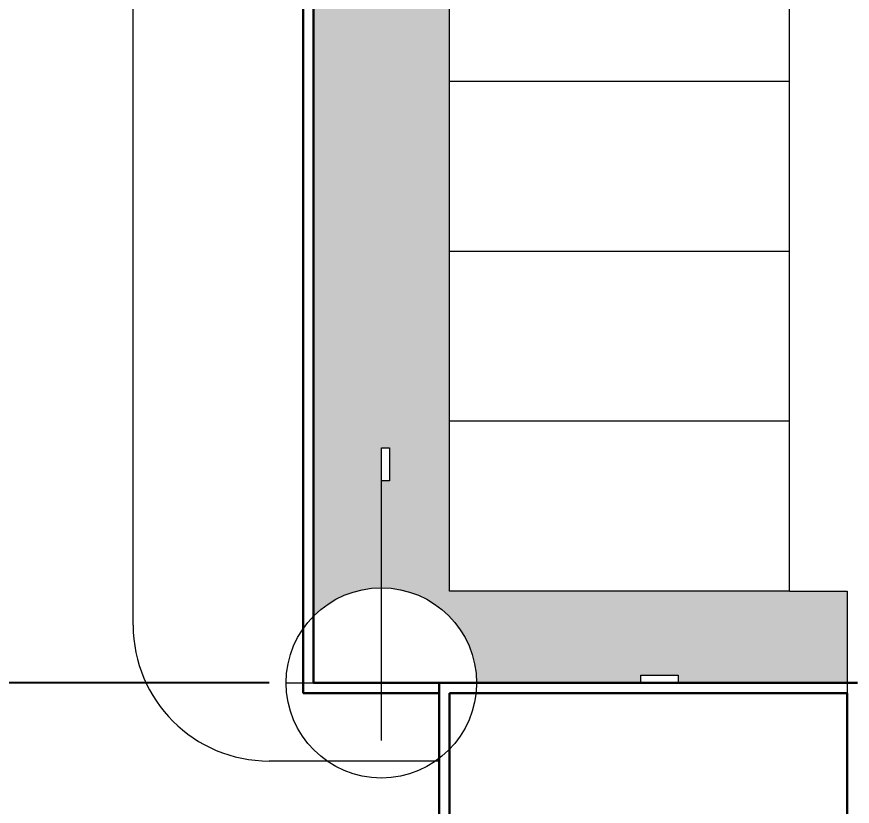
# Model space of a CAD drawing. Header units: millimetres. Extents: x 255 to 764, y 60 to 269.
# Drawn here: x 618.53 to 630.82, y 187.06 to 198.68 of the extents above; entities that cross this region are included whole.
import ezdxf

# ---------------------------------------------------------------- set-up
doc = ezdxf.new("R2010")
doc.units = ezdxf.units.MM
for name, color, linetype, lineweight in [('ARBOLES A', 1, 'Continuous', 9), ('AUTOS', 1, 'Continuous', 9), ('BANQUETA', 2, 'Continuous', 20), ('CANCHAS', 1, 'Continuous', 9), ('FACHADA 04', 3, 'Continuous', 30), ('FACHADA 05', 2, 'Continuous', 20)]:
    doc.layers.add(name, color=color, linetype=linetype, lineweight=lineweight)
doc.dimstyles.get("Standard").update_dxf_attribs({"dimtxt": 1.5, "dimasz": 0.25, "dimexe": 0.2, "dimexo": 0.25, "dimgap": 0.1, "dimtad": 0, "dimtih": 1, "dimtoh": 1, "dimdec": 4, "dimzin": 0, "dimdsep": 46, "dimtxsty": 'Standard', "dimblk": 'ORIGIN', "dimcen": 0.2, "dimclrd": 1, "dimclre": 2, "dimclrt": 3, "dimadec": 0, "dimazin": 0, "dimtfac": 1, "dimtdec": 4, "dimtofl": 0, "dimtmove": 0, "dimatfit": 3, "dimldrblk": 'ORIGIN', "dimfxl": 1, "dimtolj": 1, "dimtzin": 0, "dimarcsym": 0})

# ---------------------------------------------------------------- blocks, each defined once
blk = doc.blocks.new('_Origin')
at = {"color": 0, "linetype": 'ByBlock', "lineweight": -2}
blk.add_line((0, 0), (-1, 0), dxfattribs=at)
blk.add_circle((0, 0), 0.5, dxfattribs=at)
blk = doc.blocks.new('*D14')
at = {"layer": 'ARBOLES A', "color": 2, "lineweight": -2}
for p, q in [((622.245, 188.879), (612.945, 188.879)), ((622.495, 154.879), (612.945, 154.879))]:
    blk.add_line(p, q, dxfattribs=at)
at = {"layer": 'ARBOLES A', "color": 1, "lineweight": -2}
for p, q in [((613.245, 187.529), (613.245, 173.129)), ((613.245, 156.229), (613.245, 170.629))]:
    blk.add_line(p, q, dxfattribs=at)
at = {"layer": 'Defpoints', "color": 0}
for p in [(622.495, 188.879), (613.245, 154.879), (622.745, 154.879)]:
    blk.add_point(p, dxfattribs=at)
at = {"layer": 'ARBOLES A', "color": 1, "lineweight": -2, "xscale": 1.35, "yscale": 1.35, "zscale": 1.35}
for p, rotation in [((613.245, 188.879), 90), ((613.245, 154.879), 270)]:
    blk.add_blockref('_Origin', p, dxfattribs=dict(at, rotation=rotation))
at = {"layer": 'ARBOLES A', "color": 3, "insert": (613.245, 171.879), "char_height": 1.5, "attachment_point": 5}
blk.add_mtext('\\A1;34.00', dxfattribs=at)

msp = doc.modelspace()

# ---------------------------------------------------------------- hatches: boundary and pattern name
at = {"layer": 'ARBOLES A', "lineweight": 0}
h = msp.add_hatch(dxfattribs=at)
h.set_pattern_fill('AR-SAND', color=256, scale=0.02, style=0)
h.set_pattern_definition([(37.5, (466.1851, -363.19664), (-0.0320006, 0.9788265), [0, -0.77216, 0, -0.8636, 0, -0.8255]), (7.5, (466.1851, -363.1966), (0.8990466, 1.4336502), [0, -0.41656, 0, -0.69596, 0, -0.2667]), (327.5, (465.5603, -363.1966), (1.5819847, 0.0028744), [0, -0.254, 0, -0.9144, 0, -1.1938]), (317.5, (465.5603, -363.1966), (1.527113, 0.4458586), [0, -0.127, 0, -0.59944, 0, -0.6858])])
h.paths.add_polyline_path([(623.895, 197.229), (622.895, 197.229), (622.895, 189.858, -0.201566), (623.895, 190.279), (623.895, 192.339)])
h.paths.add_polyline_path([(624.895, 197.229), (623.895, 197.229), (623.895, 192.339), (624.013, 192.339), (624.013, 191.855), (623.895, 191.855), (623.895, 190.279, -0.414214), (625.295, 188.879), (627.713, 188.879), (627.713, 188.995), (628.26, 188.995), (628.26, 188.879), (630.745, 188.879), (630.745, 190.229), (629.895, 190.229), (624.895, 190.229)])
h.paths.add_polyline_path([(624.895, 204.749, -0.201566), (623.895, 204.329), (623.895, 197.229), (624.895, 197.229)])
h.paths.add_polyline_path([(623.895, 204.329, -0.201566), (622.895, 204.749), (622.895, 197.229), (623.895, 197.229)])
h.paths.add_polyline_path([(623.895, 221.329, -0.201566), (622.895, 221.749), (622.895, 206.708, -0.201566), (623.895, 207.129), (623.895, 209.189)])
h.paths.add_polyline_path([(624.895, 221.749, -0.201566), (623.895, 221.329), (623.895, 209.189), (624.013, 209.189), (624.013, 208.705), (623.895, 208.705), (623.895, 207.129, -0.201566), (624.895, 206.708)])
h.paths.add_polyline_path([(629.895, 239.229), (638.213, 239.229, -0.142287), (637.995, 239.979), (637.984, 239.979), (625.295, 239.979, -0.414214), (623.895, 238.579), (623.895, 226.189), (624.013, 226.189), (624.013, 225.705), (623.895, 225.705), (623.895, 224.129, -0.201566), (624.895, 223.708), (624.895, 232.729), (629.895, 232.729)])
h.paths.add_polyline_path([(623.895, 238.579, -0.201566), (622.895, 238.999), (622.895, 223.708, -0.201566), (623.895, 224.129), (623.895, 226.189)])
h.paths.add_polyline_path([(638.213, 240.729), (625.078, 240.729, -0.142287), (625.295, 239.979), (627.713, 239.979), (627.713, 240.095), (628.26, 240.095), (628.26, 239.979), (637.995, 239.979, -0.142287)])
h.paths.add_polyline_path([(653.713, 240.729), (640.578, 240.729, -0.142287), (640.795, 239.979), (643.213, 239.979), (643.213, 240.095), (643.76, 240.095), (643.76, 239.979), (653.495, 239.979, -0.142287)])
h.paths.add_polyline_path([(653.495, 239.979), (653.484, 239.979), (640.795, 239.979, -0.142287), (640.578, 239.229), (653.713, 239.229, -0.142287)])
h.paths.add_polyline_path([(668.995, 239.979), (668.984, 239.979), (656.295, 239.979, -0.142287), (656.078, 239.229), (669.213, 239.229, -0.142287)])
h.paths.add_polyline_path([(669.213, 240.729), (656.078, 240.729, -0.142287), (656.295, 239.979), (658.713, 239.979), (658.713, 240.095), (659.26, 240.095), (659.26, 239.979), (668.995, 239.979, -0.142287)])

# ---------------------------------------------------------------- linework, layer by layer
at = {"layer": 'ARBOLES A'}
for p, q in [((623.895, 188.03), (623.895, 192.339)), ((629.895, 190.229), (630.745, 190.229)), ((630.745, 190.229), (630.745, 188.729)), ((622.484, 188.879), (628.26, 188.879))]:
    msp.add_line(p, q, dxfattribs=at)
for points in [[(623.895, 192.339), (624.013, 192.339), (624.013, 191.855), (623.895, 191.855)], [(628.26, 188.879), (627.713, 188.879), (627.713, 188.995), (628.26, 188.995)]]:
    msp.add_lwpolyline(points, close=True, dxfattribs=at)
msp.add_circle((623.895, 188.879), 1.4, dxfattribs=at)
at = {"layer": 'AUTOS'}
for p, q in [((629.895, 197.729), (624.895, 197.729)), ((629.895, 195.229), (624.895, 195.229)), ((629.895, 192.729), (624.895, 192.729)), ((629.895, 190.229), (624.895, 190.229))]:
    msp.add_line(p, q, dxfattribs=at)
at = {"layer": 'BANQUETA'}
msp.add_line((620.245, 189.729), (620.245, 240.379), dxfattribs=at)
at = {"layer": 'CANCHAS'}
for p, q in [((629.895, 190.229), (629.895, 239.229)), ((624.895, 190.229), (624.895, 232.729))]:
    msp.add_line(p, q, dxfattribs=at)
at = {"layer": 'FACHADA 04'}
for p, q in [((622.745, 188.729), (622.745, 240.879)), ((622.895, 188.879), (622.895, 240.729)), ((622.895, 188.879), (630.895, 188.879)), ((624.745, 154.729), (624.745, 188.879)), ((622.745, 188.729), (624.745, 188.729)), ((624.895, 188.729), (630.745, 188.729)), ((624.895, 171.879), (624.895, 188.729)), ((630.745, 171.879), (630.745, 188.729))]:
    msp.add_line(p, q, dxfattribs=at)
at = {"layer": 'FACHADA 05'}
msp.add_line((624.745, 187.729), (622.245, 187.729), dxfattribs=at)
msp.add_arc((622.245, 189.729), 2, 180, 270, dxfattribs=at)

# ---------------------------------------------------------------- dimensions: what is measured, and where the dimension line sits
at = {"layer": 'ARBOLES A'}
dim = msp.add_linear_dim(base=(613.245, 154.879), p1=(622.495, 188.879), p2=(622.745, 154.879), angle=90, dimstyle='Standard', override={"dimasz": 1.35, "dimexe": 0.3, "dimgap": 0.5, "dimdec": 2, "dimcen": 0.3, "dimtdec": 2}, dxfattribs=at)
dim.commit()
dim.dimension.update_dxf_attribs({"geometry": '*D14', "text_midpoint": (613.245, 171.879)})

doc.saveas('drawing.dxf')
